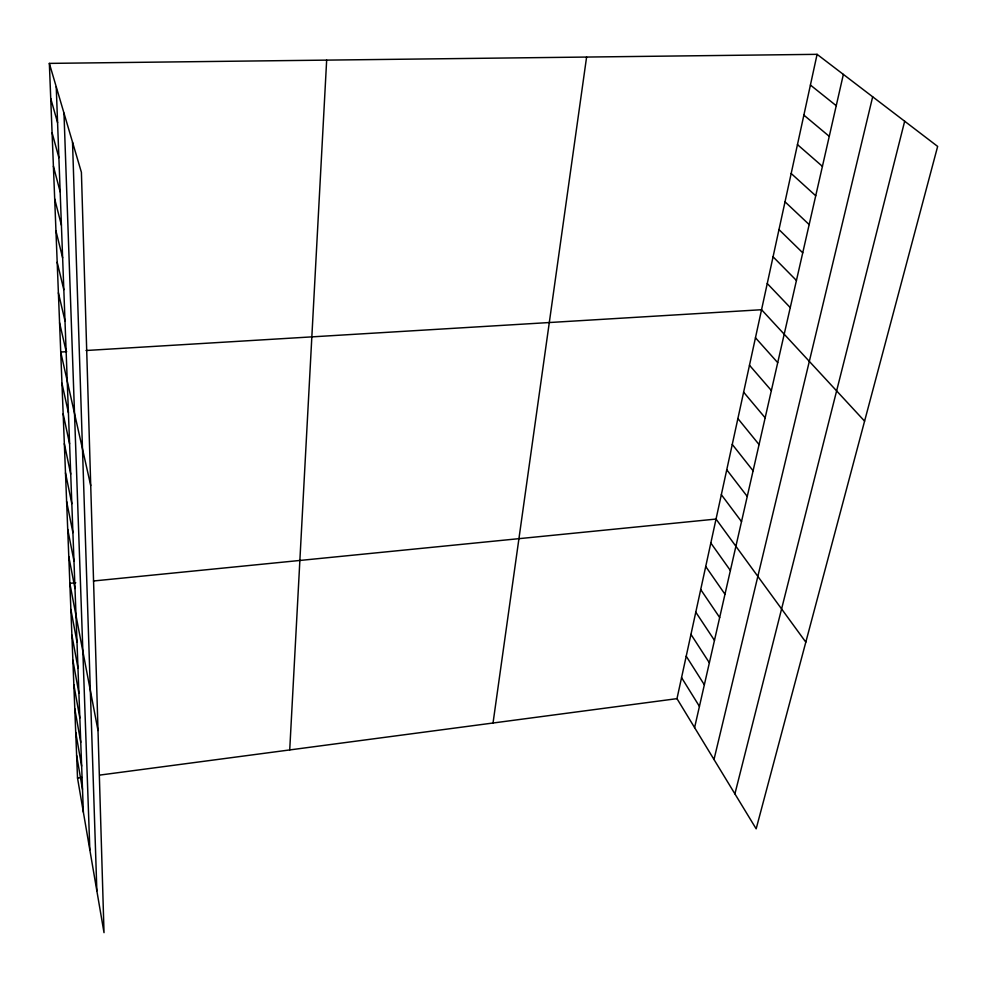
<?xml version="1.0" encoding="UTF-8"?>
<svg xmlns="http://www.w3.org/2000/svg" width="987" height="987" viewBox="0 0 987 987"><rect width="100%" height="100%" fill="white"/><g stroke="black" fill="none" stroke-linecap="round" stroke-linejoin="round"><path stroke-width="1.48" d="M289.722 749.935L326.66 60.121M493.031 723.015L586.599 57.049M817.088 54.334L937.65 146.421L756.165 828.821L676.983 698.648L817.088 54.334L49.35 63.39L77.517 778.04L104.017 932.666L81.403 172.318L49.35 63.39M694.601 727.604L843.367 74.407M713.996 759.496L872.668 96.788M734.908 793.869L904.672 121.228M77.517 778.04L81.983 777.448M99.847 775.079L676.983 698.648M75.752 582.749L69.843 583.329L98.009 730.516M93.481 580.985L716.031 519.063L805.811 642.142M66.684 351.68L60.725 352.038L90.718 485.567M86.029 350.508L761.557 309.721L864.587 421.128M810.413 85.042L836.248 105.708M803.874 115.121L829.265 136.354M797.459 144.595L822.43 166.371M791.179 173.49L815.731 195.771M785.023 201.804L809.167 224.58M778.977 229.576L802.739 252.808M773.068 256.805L796.435 280.468M767.257 283.516L790.254 307.599M755.462 337.764L777.719 362.661M749.478 365.239L771.378 390.531M743.63 392.172L765.159 417.822M737.894 418.562L759.065 444.569M732.268 444.421L753.093 470.762M726.753 469.787L747.245 496.449M721.337 494.672L741.521 521.617M710.825 543.01L730.38 570.498M705.717 566.489L724.976 594.236M700.708 589.547L719.671 617.517M695.786 612.162L714.465 640.366M690.962 634.382L709.357 662.783M686.224 656.195L704.348 684.793M681.561 677.613L699.425 706.396M50.732 98.478L57.579 122.672M52.089 132.751L58.887 157.673M53.409 166.235L60.17 191.848M54.692 198.967L61.416 225.221M55.951 230.958L62.637 257.829M57.184 262.234L63.822 289.685M58.393 292.831L64.994 320.824M59.565 322.749L66.129 351.273M61.959 383.301L68.424 412.813M63.156 413.837L69.583 443.817M64.34 443.694L70.719 474.118M65.487 472.872L71.829 503.715M66.61 501.408L72.915 532.635M67.708 529.316L73.963 560.9M68.782 556.619L75 588.548M70.867 609.485L76.998 642.019M71.878 635.085L77.961 667.903M72.865 660.143L78.911 693.219M73.84 684.694L79.836 718.005M74.778 708.74L80.749 742.286M75.715 732.305L81.637 766.06M76.616 755.4L82.501 789.341M56.234 86.807L83.364 812.153M63.982 113.123L89.829 849.918M72.52 142.128L96.849 890.842"/></g></svg>
